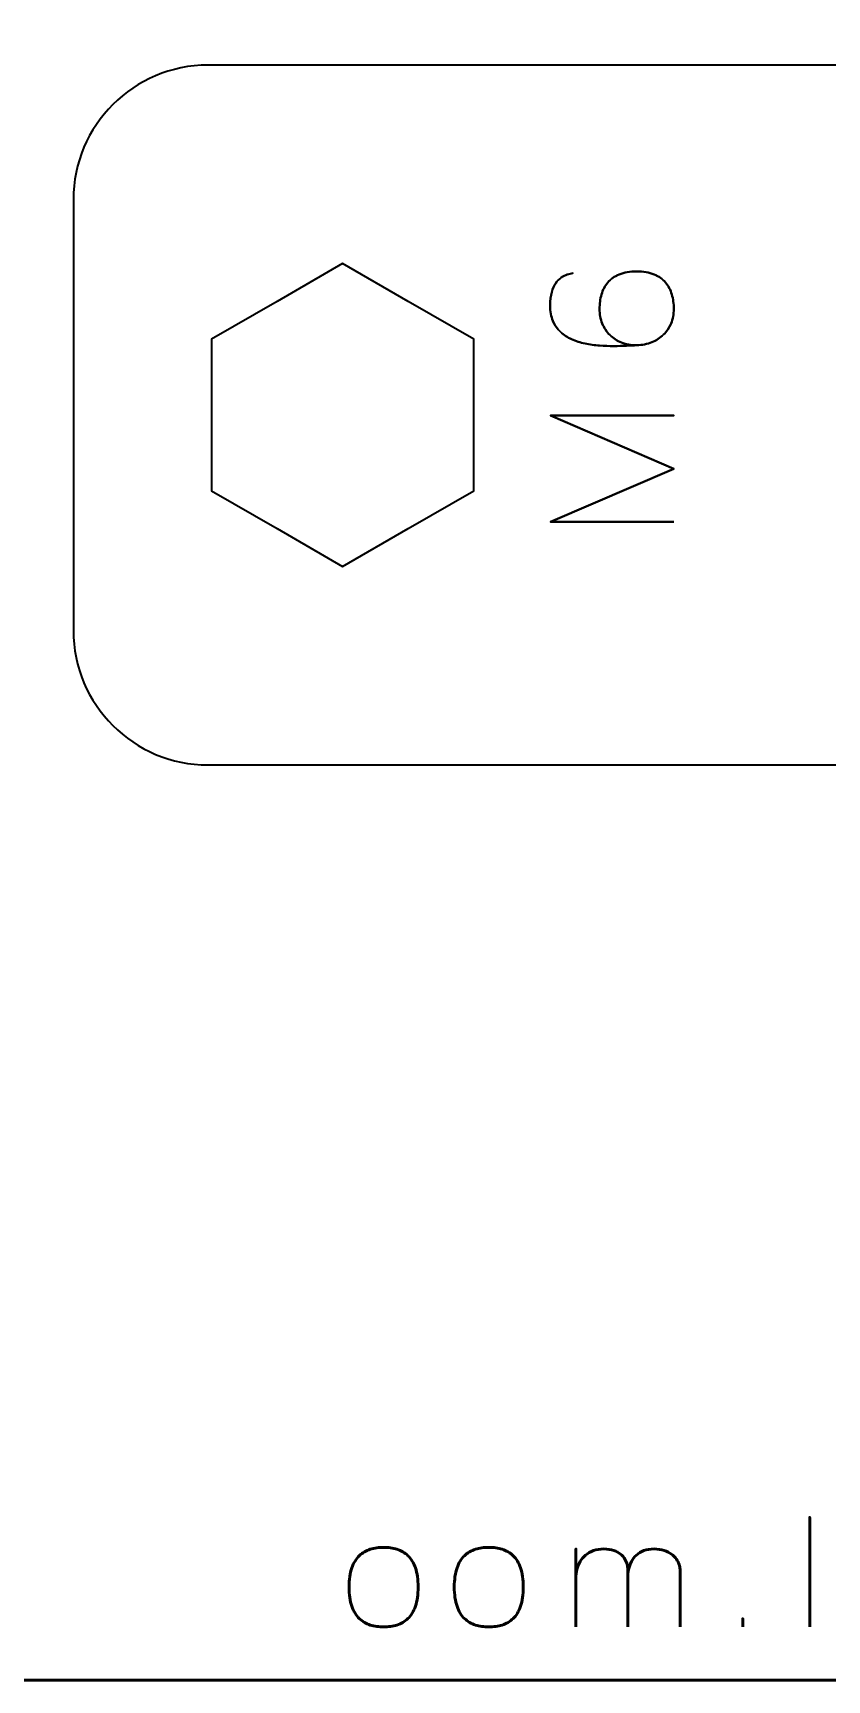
# Model space of a CAD drawing. Header units: centimetres. Extents: x -17.9 to -3.1, y -25.3 to -4.3.
# Drawn here: x -10.5 to -7.55, y -25.35 to -19.23 of the extents above; entities that cross this region are included whole.
import ezdxf

# ---------------------------------------------------------------- set-up
doc = ezdxf.new("R2010")
doc.units = ezdxf.units.CM
doc.header["$MEASUREMENT"] = 0
doc.layers.add('Layer 1', color=7, linetype='Continuous')

msp = doc.modelspace()

# ---------------------------------------------------------------- linework, layer by layer
at = {"layer": 'Layer 1', "color": 22, "lineweight": 53}
msp.add_open_spline([(-17.90003, -24.8499), (-17.90003, -24.8499), (-17.90003, -4.84994), (-17.90003, -4.84994), (-17.90003, -4.84994), (-17.90003, -4.57297), (-17.67694, -4.34998), (-17.39994, -4.34998), (-17.39994, -4.34998), (-17.39994, -4.34998), (-3.60007, -4.34998), (-3.60007, -4.34998), (-3.60007, -4.34998), (-3.32293, -4.34998), (-3.09997, -4.57297), (-3.09997, -4.84994), (-3.09997, -4.84994), (-3.09997, -4.84994), (-3.09997, -24.8499), (-3.09997, -24.8499), (-3.09997, -24.8499), (-3.09997, -25.1269), (-3.32293, -25.34999), (-3.60007, -25.34999), (-3.60007, -25.34999), (-3.60007, -25.34999), (-17.39994, -25.34999), (-17.39994, -25.34999), (-17.39994, -25.34999), (-17.67694, -25.34999), (-17.90003, -25.1269), (-17.90003, -24.8499)], degree=3, knots=[0, 0, 0, 0, 0.125, 0.125, 0.125, 0.125, 0.25, 0.25, 0.25, 0.25, 0.375, 0.375, 0.375, 0.375, 0.5, 0.5, 0.5, 0.5, 0.625, 0.625, 0.625, 0.625, 0.75, 0.75, 0.75, 0.75, 0.875, 0.875, 0.875, 0.875, 1, 1, 1, 1], dxfattribs=at)
at = {"layer": 'Layer 1', "color": 2, "lineweight": 35}
msp.add_open_spline([(-6.84994, -21.95), (-6.84994, -21.95), (-9.85, -21.95), (-9.85, -21.95), (-9.85, -21.95), (-10.12609, -21.95), (-10.35, -21.72613), (-10.35, -21.45005), (-10.35, -21.45005), (-10.35, -21.45005), (-10.35, -19.85002), (-10.35, -19.85002), (-10.35, -19.85002), (-10.35, -19.5739), (-10.12609, -19.34999), (-9.85, -19.34999), (-9.85, -19.34999), (-9.85, -19.34999), (-6.84994, -19.34999), (-6.84994, -19.34999), (-6.84994, -19.34999), (-6.84994, -19.34999), (-3.84996, -19.34999), (-3.84996, -19.34999), (-3.84996, -19.34999), (-3.57383, -19.34999), (-3.35, -19.58639), (-3.35, -19.86247), (-3.35, -19.86247), (-3.35, -19.86247), (-3.35, -20.16248), (-3.35, -20.16248), (-3.35, -20.16248), (-3.35, -20.16248), (-3.69995, -20.16248), (-3.69995, -20.16248), (-3.69995, -20.16248), (-3.69995, -20.16248), (-3.98864, -20.16248), (-3.98864, -20.16248), (-3.98864, -20.16248), (-3.98864, -20.16248), (-4.12051, -20.39997), (-4.12051, -20.39997), (-4.12051, -20.39997), (-4.12051, -20.39997), (-4.26479, -20.65002), (-4.26479, -20.65002), (-4.26479, -20.65002), (-4.26479, -20.65002), (-4.12051, -20.89999), (-4.12051, -20.89999), (-4.12051, -20.89999), (-4.12051, -20.89999), (-3.98864, -21.13752), (-3.98864, -21.13752), (-3.98864, -21.13752), (-3.98864, -21.13752), (-3.69995, -21.13752), (-3.69995, -21.13752), (-3.69995, -21.13752), (-3.69995, -21.13752), (-3.35, -21.13752), (-3.35, -21.13752), (-3.35, -21.13752), (-3.35, -21.13752), (-3.35, -21.43752), (-3.35, -21.43752), (-3.35, -21.43752), (-3.35, -21.71361), (-3.57383, -21.95), (-3.84996, -21.95), (-3.84996, -21.95), (-3.84996, -21.95), (-6.84994, -21.95), (-6.84994, -21.95)], degree=3, knots=[0, 0, 0, 0, 0.0526316, 0.0526316, 0.0526316, 0.0526316, 0.1052632, 0.1052632, 0.1052632, 0.1052632, 0.1578947, 0.1578947, 0.1578947, 0.1578947, 0.2105263, 0.2105263, 0.2105263, 0.2105263, 0.2631579, 0.2631579, 0.2631579, 0.2631579, 0.3157895, 0.3157895, 0.3157895, 0.3157895, 0.3684211, 0.3684211, 0.3684211, 0.3684211, 0.4210526, 0.4210526, 0.4210526, 0.4210526, 0.4736842, 0.4736842, 0.4736842, 0.4736842, 0.5263158, 0.5263158, 0.5263158, 0.5263158, 0.5789474, 0.5789474, 0.5789474, 0.5789474, 0.6315789, 0.6315789, 0.6315789, 0.6315789, 0.6842105, 0.6842105, 0.6842105, 0.6842105, 0.7368421, 0.7368421, 0.7368421, 0.7368421, 0.7894737, 0.7894737, 0.7894737, 0.7894737, 0.8421053, 0.8421053, 0.8421053, 0.8421053, 0.8947368, 0.8947368, 0.8947368, 0.8947368, 0.9473684, 0.9473684, 0.9473684, 0.9473684, 1, 1, 1, 1], dxfattribs=at)
at = {"layer": 'Layer 1', "color": 250, "lineweight": 35}
msp.add_open_spline([(-9.35002, -20.08709), (-9.35002, -20.08709), (-9.10625, -20.22781), (-9.10625, -20.22781), (-9.10625, -20.22781), (-9.10625, -20.22781), (-8.8625, -20.36857), (-8.8625, -20.36857), (-8.8625, -20.36857), (-8.8625, -20.36857), (-8.8625, -20.65002), (-8.8625, -20.65002), (-8.8625, -20.65002), (-8.8625, -20.65002), (-8.8625, -20.9315), (-8.8625, -20.9315), (-8.8625, -20.9315), (-8.8625, -20.9315), (-9.10625, -21.07219), (-9.10625, -21.07219), (-9.10625, -21.07219), (-9.10625, -21.07219), (-9.35002, -21.21294), (-9.35002, -21.21294), (-9.35002, -21.21294), (-9.35002, -21.21294), (-9.59379, -21.07219), (-9.59379, -21.07219), (-9.59379, -21.07219), (-9.59379, -21.07219), (-9.83749, -20.9315), (-9.83749, -20.9315), (-9.83749, -20.9315), (-9.83749, -20.9315), (-9.83749, -20.65002), (-9.83749, -20.65002), (-9.83749, -20.65002), (-9.83749, -20.65002), (-9.83749, -20.36857), (-9.83749, -20.36857), (-9.83749, -20.36857), (-9.83749, -20.36857), (-9.59379, -20.22781), (-9.59379, -20.22781), (-9.59379, -20.22781), (-9.59379, -20.22781), (-9.35002, -20.08709), (-9.35002, -20.08709)], degree=3, knots=[0, 0, 0, 0, 0.0833333, 0.0833333, 0.0833333, 0.0833333, 0.1666667, 0.1666667, 0.1666667, 0.1666667, 0.25, 0.25, 0.25, 0.25, 0.3333333, 0.3333333, 0.3333333, 0.3333333, 0.4166667, 0.4166667, 0.4166667, 0.4166667, 0.5, 0.5, 0.5, 0.5, 0.5833333, 0.5833333, 0.5833333, 0.5833333, 0.6666667, 0.6666667, 0.6666667, 0.6666667, 0.75, 0.75, 0.75, 0.75, 0.8333333, 0.8333333, 0.8333333, 0.8333333, 0.9166667, 0.9166667, 0.9166667, 0.9166667, 1, 1, 1, 1], dxfattribs=at)
at = {"layer": 'Layer 1', "color": 30, "lineweight": 35}
for points, knots in [([(-8.25829, -20.39093), (-8.27903, -20.39083), (-8.29776, -20.38744), (-8.31459, -20.38067), (-8.31459, -20.38067), (-8.33152, -20.374), (-8.34602, -20.36458), (-8.35809, -20.35241), (-8.35809, -20.35241), (-8.37026, -20.34035), (-8.37957, -20.32606), (-8.38613, -20.30976), (-8.38613, -20.30976), (-8.39269, -20.29346), (-8.39597, -20.27558), (-8.39608, -20.25631), (-8.39608, -20.25631), (-8.39619, -20.23695), (-8.39375, -20.21885), (-8.38888, -20.20202), (-8.38888, -20.20202), (-8.38412, -20.18519), (-8.37629, -20.17048), (-8.36549, -20.15768), (-8.36549, -20.15768), (-8.35481, -20.14487), (-8.34062, -20.13482), (-8.32295, -20.12762), (-8.32295, -20.12762), (-8.30528, -20.12042), (-8.28379, -20.11672), (-8.25829, -20.11661), (-8.25829, -20.11661), (-8.23278, -20.11672), (-8.2113, -20.12042), (-8.19362, -20.12762), (-8.19362, -20.12762), (-8.17595, -20.13482), (-8.16177, -20.14487), (-8.15108, -20.15768), (-8.15108, -20.15768), (-8.14028, -20.17048), (-8.13245, -20.18519), (-8.12769, -20.20202), (-8.12769, -20.20202), (-8.12282, -20.21885), (-8.12038, -20.23695), (-8.12049, -20.25631), (-8.12049, -20.25631), (-8.1206, -20.27558), (-8.12388, -20.29325), (-8.13044, -20.30944), (-8.13044, -20.30944), (-8.137, -20.32553), (-8.14631, -20.3395), (-8.15838, -20.35146), (-8.15838, -20.35146), (-8.17055, -20.36342), (-8.18505, -20.37284), (-8.20188, -20.37961), (-8.20188, -20.37961), (-8.21881, -20.38649), (-8.23754, -20.39019), (-8.25829, -20.39093), (-8.25829, -20.39093), (-8.26876, -20.39136), (-8.28125, -20.39189), (-8.29575, -20.39263), (-8.29575, -20.39263), (-8.31036, -20.39337), (-8.32623, -20.39379), (-8.34327, -20.3939), (-8.34327, -20.3939), (-8.36041, -20.394), (-8.37809, -20.39347), (-8.39619, -20.3921), (-8.39619, -20.3921), (-8.41439, -20.39083), (-8.43228, -20.38829), (-8.44984, -20.38458), (-8.44984, -20.38458), (-8.46752, -20.38088), (-8.48413, -20.37559), (-8.49969, -20.3686), (-8.49969, -20.3686), (-8.51525, -20.36162), (-8.52901, -20.35262), (-8.54097, -20.34151), (-8.54097, -20.34151), (-8.55293, -20.33029), (-8.56234, -20.31664), (-8.56922, -20.30045), (-8.56922, -20.30045), (-8.576, -20.28425), (-8.57949, -20.2651), (-8.5796, -20.24298), (-8.5796, -20.24298), (-8.57949, -20.22372), (-8.57758, -20.20742), (-8.57388, -20.19387), (-8.57388, -20.19387), (-8.57018, -20.18033), (-8.5652, -20.16921), (-8.55906, -20.16032), (-8.55906, -20.16032), (-8.55282, -20.15154), (-8.54605, -20.14455), (-8.53853, -20.13947), (-8.53853, -20.13947), (-8.53112, -20.13439), (-8.52361, -20.13058), (-8.5161, -20.12826), (-8.5161, -20.12826), (-8.50858, -20.12582), (-8.5016, -20.12423), (-8.49514, -20.1236), (-8.49514, -20.1236), (-8.5016, -20.12423), (-8.50858, -20.12582), (-8.5161, -20.12826), (-8.5161, -20.12826), (-8.52361, -20.13058), (-8.53112, -20.13439), (-8.53853, -20.13947), (-8.53853, -20.13947), (-8.54605, -20.14455), (-8.55282, -20.15154), (-8.55906, -20.16032), (-8.55906, -20.16032), (-8.5652, -20.16921), (-8.57018, -20.18033), (-8.57388, -20.19387), (-8.57388, -20.19387), (-8.57758, -20.20742), (-8.57949, -20.22372), (-8.5796, -20.24298), (-8.5796, -20.24298), (-8.57949, -20.2651), (-8.576, -20.28425), (-8.56922, -20.30045), (-8.56922, -20.30045), (-8.56234, -20.31664), (-8.55293, -20.33029), (-8.54097, -20.34151), (-8.54097, -20.34151), (-8.52901, -20.35262), (-8.51525, -20.36162), (-8.49969, -20.3686), (-8.49969, -20.3686), (-8.48413, -20.37559), (-8.46752, -20.38088), (-8.44984, -20.38458), (-8.44984, -20.38458), (-8.43228, -20.38829), (-8.41439, -20.39083), (-8.39619, -20.3921), (-8.39619, -20.3921), (-8.37809, -20.39347), (-8.36041, -20.394), (-8.34327, -20.3939), (-8.34327, -20.3939), (-8.32623, -20.39379), (-8.31036, -20.39337), (-8.29575, -20.39263), (-8.29575, -20.39263), (-8.28125, -20.39189), (-8.26876, -20.39136), (-8.25829, -20.39093), (-8.25829, -20.39093), (-8.23754, -20.39019), (-8.21881, -20.38649), (-8.20188, -20.37961), (-8.20188, -20.37961), (-8.18505, -20.37284), (-8.17055, -20.36342), (-8.15838, -20.35146), (-8.15838, -20.35146), (-8.14631, -20.3395), (-8.137, -20.32553), (-8.13044, -20.30944), (-8.13044, -20.30944), (-8.12388, -20.29325), (-8.1206, -20.27558), (-8.12049, -20.25631), (-8.12049, -20.25631), (-8.12038, -20.23695), (-8.12282, -20.21885), (-8.12769, -20.20202), (-8.12769, -20.20202), (-8.13245, -20.18519), (-8.14028, -20.17048), (-8.15108, -20.15768), (-8.15108, -20.15768), (-8.16177, -20.14487), (-8.17595, -20.13482), (-8.19362, -20.12762), (-8.19362, -20.12762), (-8.2113, -20.12042), (-8.23278, -20.11672), (-8.25829, -20.11661), (-8.25829, -20.11661), (-8.28379, -20.11672), (-8.30528, -20.12042), (-8.32295, -20.12762), (-8.32295, -20.12762), (-8.34062, -20.13482), (-8.35481, -20.14487), (-8.36549, -20.15768), (-8.36549, -20.15768), (-8.37629, -20.17048), (-8.38412, -20.18519), (-8.38888, -20.20202), (-8.38888, -20.20202), (-8.39375, -20.21885), (-8.39619, -20.23695), (-8.39608, -20.25631), (-8.39608, -20.25631), (-8.39597, -20.27558), (-8.39269, -20.29346), (-8.38613, -20.30976), (-8.38613, -20.30976), (-8.37957, -20.32606), (-8.37026, -20.34035), (-8.35809, -20.35241), (-8.35809, -20.35241), (-8.34602, -20.36458), (-8.33152, -20.374), (-8.31459, -20.38067), (-8.31459, -20.38067), (-8.29776, -20.38744), (-8.27903, -20.39083), (-8.25829, -20.39093)], [0, 0, 0, 0, 0.0172414, 0.0172414, 0.0172414, 0.0172414, 0.0344828, 0.0344828, 0.0344828, 0.0344828, 0.0517241, 0.0517241, 0.0517241, 0.0517241, 0.0689655, 0.0689655, 0.0689655, 0.0689655, 0.0862069, 0.0862069, 0.0862069, 0.0862069, 0.1034483, 0.1034483, 0.1034483, 0.1034483, 0.1206897, 0.1206897, 0.1206897, 0.1206897, 0.137931, 0.137931, 0.137931, 0.137931, 0.1551724, 0.1551724, 0.1551724, 0.1551724, 0.1724138, 0.1724138, 0.1724138, 0.1724138, 0.1896552, 0.1896552, 0.1896552, 0.1896552, 0.2068966, 0.2068966, 0.2068966, 0.2068966, 0.2241379, 0.2241379, 0.2241379, 0.2241379, 0.2413793, 0.2413793, 0.2413793, 0.2413793, 0.2586207, 0.2586207, 0.2586207, 0.2586207, 0.2758621, 0.2758621, 0.2758621, 0.2758621, 0.2931034, 0.2931034, 0.2931034, 0.2931034, 0.3103448, 0.3103448, 0.3103448, 0.3103448, 0.3275862, 0.3275862, 0.3275862, 0.3275862, 0.3448276, 0.3448276, 0.3448276, 0.3448276, 0.362069, 0.362069, 0.362069, 0.362069, 0.3793103, 0.3793103, 0.3793103, 0.3793103, 0.3965517, 0.3965517, 0.3965517, 0.3965517, 0.4137931, 0.4137931, 0.4137931, 0.4137931, 0.4310345, 0.4310345, 0.4310345, 0.4310345, 0.4482759, 0.4482759, 0.4482759, 0.4482759, 0.4655172, 0.4655172, 0.4655172, 0.4655172, 0.4827586, 0.4827586, 0.4827586, 0.4827586, 0.5, 0.5, 0.5, 0.5, 0.5172414, 0.5172414, 0.5172414, 0.5172414, 0.5344828, 0.5344828, 0.5344828, 0.5344828, 0.5517241, 0.5517241, 0.5517241, 0.5517241, 0.5689655, 0.5689655, 0.5689655, 0.5689655, 0.5862069, 0.5862069, 0.5862069, 0.5862069, 0.6034483, 0.6034483, 0.6034483, 0.6034483, 0.6206897, 0.6206897, 0.6206897, 0.6206897, 0.637931, 0.637931, 0.637931, 0.637931, 0.6551724, 0.6551724, 0.6551724, 0.6551724, 0.6724138, 0.6724138, 0.6724138, 0.6724138, 0.6896552, 0.6896552, 0.6896552, 0.6896552, 0.7068966, 0.7068966, 0.7068966, 0.7068966, 0.7241379, 0.7241379, 0.7241379, 0.7241379, 0.7413793, 0.7413793, 0.7413793, 0.7413793, 0.7586207, 0.7586207, 0.7586207, 0.7586207, 0.7758621, 0.7758621, 0.7758621, 0.7758621, 0.7931034, 0.7931034, 0.7931034, 0.7931034, 0.8103448, 0.8103448, 0.8103448, 0.8103448, 0.8275862, 0.8275862, 0.8275862, 0.8275862, 0.8448276, 0.8448276, 0.8448276, 0.8448276, 0.862069, 0.862069, 0.862069, 0.862069, 0.8793103, 0.8793103, 0.8793103, 0.8793103, 0.8965517, 0.8965517, 0.8965517, 0.8965517, 0.9137931, 0.9137931, 0.9137931, 0.9137931, 0.9310345, 0.9310345, 0.9310345, 0.9310345, 0.9482759, 0.9482759, 0.9482759, 0.9482759, 0.9655172, 0.9655172, 0.9655172, 0.9655172, 0.9827586, 0.9827586, 0.9827586, 0.9827586, 1, 1, 1, 1]), ([(-8.12049, -21.04626), (-8.12049, -21.04626), (-8.57833, -21.04626), (-8.57833, -21.04626), (-8.57833, -21.04626), (-8.57833, -21.04626), (-8.12049, -20.84941), (-8.12049, -20.84941), (-8.12049, -20.84941), (-8.12049, -20.84941), (-8.57833, -20.65192), (-8.57833, -20.65192), (-8.57833, -20.65192), (-8.57833, -20.65192), (-8.12049, -20.65192), (-8.12049, -20.65192), (-8.12049, -20.65192), (-8.12049, -20.65192), (-8.57833, -20.65192), (-8.57833, -20.65192), (-8.57833, -20.65192), (-8.57833, -20.65192), (-8.12049, -20.84941), (-8.12049, -20.84941), (-8.12049, -20.84941), (-8.12049, -20.84941), (-8.57833, -21.04626), (-8.57833, -21.04626), (-8.57833, -21.04626), (-8.57833, -21.04626), (-8.12049, -21.04626), (-8.12049, -21.04626)], [0, 0, 0, 0, 0.125, 0.125, 0.125, 0.125, 0.25, 0.25, 0.25, 0.25, 0.375, 0.375, 0.375, 0.375, 0.5, 0.5, 0.5, 0.5, 0.625, 0.625, 0.625, 0.625, 0.75, 0.75, 0.75, 0.75, 0.875, 0.875, 0.875, 0.875, 1, 1, 1, 1])]:
    msp.add_open_spline(points, degree=3, knots=knots, dxfattribs=at)
at = {"layer": 'Layer 1', "color": 30, "lineweight": 53}
for points, knots in [([(-7.61531, -25.15241), (-7.61531, -25.15241), (-7.61531, -24.74545), (-7.61531, -24.74545), (-7.61531, -24.74545), (-7.61531, -24.74545), (-7.61531, -25.15241), (-7.61531, -25.15241)], [0, 0, 0, 0, 0.5, 0.5, 0.5, 0.5, 1, 1, 1, 1]), ([(-9.198, -25.15241), (-9.18022, -25.1525), (-9.16367, -25.15025), (-9.14824, -25.14545), (-9.14824, -25.14545), (-9.13281, -25.14065), (-9.11917, -25.13265), (-9.1075, -25.12146), (-9.1075, -25.12146), (-9.09574, -25.11027), (-9.08662, -25.09512), (-9.07994, -25.07593), (-9.07994, -25.07593), (-9.07336, -25.05683), (-9.06997, -25.03303), (-9.06987, -25.00453), (-9.06987, -25.00453), (-9.06997, -24.97612), (-9.07336, -24.95241), (-9.07994, -24.93341), (-9.07994, -24.93341), (-9.08662, -24.9144), (-9.09574, -24.89926), (-9.1075, -24.88806), (-9.1075, -24.88806), (-9.11917, -24.87696), (-9.13281, -24.86897), (-9.14824, -24.86417), (-9.14824, -24.86417), (-9.16367, -24.85937), (-9.18022, -24.85711), (-9.198, -24.85721), (-9.198, -24.85721), (-9.21559, -24.85711), (-9.23215, -24.85937), (-9.24758, -24.86417), (-9.24758, -24.86417), (-9.26301, -24.86897), (-9.27655, -24.87696), (-9.28831, -24.88806), (-9.28831, -24.88806), (-9.30007, -24.89926), (-9.30929, -24.9144), (-9.31597, -24.93341), (-9.31597, -24.93341), (-9.32265, -24.95241), (-9.32604, -24.97612), (-9.32613, -25.00453), (-9.32613, -25.00453), (-9.32604, -25.03303), (-9.32265, -25.05683), (-9.31597, -25.07593), (-9.31597, -25.07593), (-9.30929, -25.09512), (-9.30007, -25.11027), (-9.28831, -25.12146), (-9.28831, -25.12146), (-9.27655, -25.13265), (-9.26301, -25.14065), (-9.24758, -25.14545), (-9.24758, -25.14545), (-9.23215, -25.15025), (-9.21559, -25.1525), (-9.198, -25.15241)], [0, 0, 0, 0, 0.0625, 0.0625, 0.0625, 0.0625, 0.125, 0.125, 0.125, 0.125, 0.1875, 0.1875, 0.1875, 0.1875, 0.25, 0.25, 0.25, 0.25, 0.3125, 0.3125, 0.3125, 0.3125, 0.375, 0.375, 0.375, 0.375, 0.4375, 0.4375, 0.4375, 0.4375, 0.5, 0.5, 0.5, 0.5, 0.5625, 0.5625, 0.5625, 0.5625, 0.625, 0.625, 0.625, 0.625, 0.6875, 0.6875, 0.6875, 0.6875, 0.75, 0.75, 0.75, 0.75, 0.8125, 0.8125, 0.8125, 0.8125, 0.875, 0.875, 0.875, 0.875, 0.9375, 0.9375, 0.9375, 0.9375, 1, 1, 1, 1]), ([(-9.198, -25.15241), (-9.18022, -25.1525), (-9.16367, -25.15025), (-9.14824, -25.14545), (-9.14824, -25.14545), (-9.13281, -25.14065), (-9.11917, -25.13265), (-9.1075, -25.12146), (-9.1075, -25.12146), (-9.09574, -25.11027), (-9.08662, -25.09512), (-9.07994, -25.07593), (-9.07994, -25.07593), (-9.07336, -25.05683), (-9.06997, -25.03303), (-9.06987, -25.00453), (-9.06987, -25.00453), (-9.06997, -24.97612), (-9.07336, -24.95241), (-9.07994, -24.93341), (-9.07994, -24.93341), (-9.08662, -24.9144), (-9.09574, -24.89926), (-9.1075, -24.88806), (-9.1075, -24.88806), (-9.11917, -24.87696), (-9.13281, -24.86897), (-9.14824, -24.86417), (-9.14824, -24.86417), (-9.16367, -24.85937), (-9.18022, -24.85711), (-9.198, -24.85721), (-9.198, -24.85721), (-9.21559, -24.85711), (-9.23215, -24.85937), (-9.24758, -24.86417), (-9.24758, -24.86417), (-9.26301, -24.86897), (-9.27655, -24.87696), (-9.28831, -24.88806), (-9.28831, -24.88806), (-9.30007, -24.89926), (-9.30929, -24.9144), (-9.31597, -24.93341), (-9.31597, -24.93341), (-9.32265, -24.95241), (-9.32604, -24.97612), (-9.32613, -25.00453), (-9.32613, -25.00453), (-9.32604, -25.03303), (-9.32265, -25.05683), (-9.31597, -25.07593), (-9.31597, -25.07593), (-9.30929, -25.09512), (-9.30007, -25.11027), (-9.28831, -25.12146), (-9.28831, -25.12146), (-9.27655, -25.13265), (-9.26301, -25.14065), (-9.24758, -25.14545), (-9.24758, -25.14545), (-9.23215, -25.15025), (-9.21559, -25.1525), (-9.198, -25.15241)], [0, 0, 0, 0, 0.0625, 0.0625, 0.0625, 0.0625, 0.125, 0.125, 0.125, 0.125, 0.1875, 0.1875, 0.1875, 0.1875, 0.25, 0.25, 0.25, 0.25, 0.3125, 0.3125, 0.3125, 0.3125, 0.375, 0.375, 0.375, 0.375, 0.4375, 0.4375, 0.4375, 0.4375, 0.5, 0.5, 0.5, 0.5, 0.5625, 0.5625, 0.5625, 0.5625, 0.625, 0.625, 0.625, 0.625, 0.6875, 0.6875, 0.6875, 0.6875, 0.75, 0.75, 0.75, 0.75, 0.8125, 0.8125, 0.8125, 0.8125, 0.875, 0.875, 0.875, 0.875, 0.9375, 0.9375, 0.9375, 0.9375, 1, 1, 1, 1]), ([(-8.80741, -25.15241), (-8.78963, -25.1525), (-8.77308, -25.15025), (-8.75765, -25.14545), (-8.75765, -25.14545), (-8.74222, -25.14065), (-8.72858, -25.13265), (-8.71691, -25.12146), (-8.71691, -25.12146), (-8.70515, -25.11027), (-8.69603, -25.09512), (-8.68935, -25.07593), (-8.68935, -25.07593), (-8.68277, -25.05683), (-8.67938, -25.03303), (-8.67928, -25.00453), (-8.67928, -25.00453), (-8.67938, -24.97612), (-8.68277, -24.95241), (-8.68935, -24.93341), (-8.68935, -24.93341), (-8.69603, -24.9144), (-8.70515, -24.89926), (-8.71691, -24.88806), (-8.71691, -24.88806), (-8.72858, -24.87696), (-8.74222, -24.86897), (-8.75765, -24.86417), (-8.75765, -24.86417), (-8.77308, -24.85937), (-8.78963, -24.85711), (-8.80741, -24.85721), (-8.80741, -24.85721), (-8.825, -24.85711), (-8.84156, -24.85937), (-8.85699, -24.86417), (-8.85699, -24.86417), (-8.87242, -24.86897), (-8.88596, -24.87696), (-8.89772, -24.88806), (-8.89772, -24.88806), (-8.90948, -24.89926), (-8.9187, -24.9144), (-8.92538, -24.93341), (-8.92538, -24.93341), (-8.93206, -24.95241), (-8.93545, -24.97612), (-8.93554, -25.00453), (-8.93554, -25.00453), (-8.93545, -25.03303), (-8.93206, -25.05683), (-8.92538, -25.07593), (-8.92538, -25.07593), (-8.9187, -25.09512), (-8.90948, -25.11027), (-8.89772, -25.12146), (-8.89772, -25.12146), (-8.88596, -25.13265), (-8.87242, -25.14065), (-8.85699, -25.14545), (-8.85699, -25.14545), (-8.84156, -25.15025), (-8.825, -25.1525), (-8.80741, -25.15241)], [0, 0, 0, 0, 0.0625, 0.0625, 0.0625, 0.0625, 0.125, 0.125, 0.125, 0.125, 0.1875, 0.1875, 0.1875, 0.1875, 0.25, 0.25, 0.25, 0.25, 0.3125, 0.3125, 0.3125, 0.3125, 0.375, 0.375, 0.375, 0.375, 0.4375, 0.4375, 0.4375, 0.4375, 0.5, 0.5, 0.5, 0.5, 0.5625, 0.5625, 0.5625, 0.5625, 0.625, 0.625, 0.625, 0.625, 0.6875, 0.6875, 0.6875, 0.6875, 0.75, 0.75, 0.75, 0.75, 0.8125, 0.8125, 0.8125, 0.8125, 0.875, 0.875, 0.875, 0.875, 0.9375, 0.9375, 0.9375, 0.9375, 1, 1, 1, 1]), ([(-8.80741, -25.15241), (-8.78963, -25.1525), (-8.77308, -25.15025), (-8.75765, -25.14545), (-8.75765, -25.14545), (-8.74222, -25.14065), (-8.72858, -25.13265), (-8.71691, -25.12146), (-8.71691, -25.12146), (-8.70515, -25.11027), (-8.69603, -25.09512), (-8.68935, -25.07593), (-8.68935, -25.07593), (-8.68277, -25.05683), (-8.67938, -25.03303), (-8.67928, -25.00453), (-8.67928, -25.00453), (-8.67938, -24.97612), (-8.68277, -24.95241), (-8.68935, -24.93341), (-8.68935, -24.93341), (-8.69603, -24.9144), (-8.70515, -24.89926), (-8.71691, -24.88806), (-8.71691, -24.88806), (-8.72858, -24.87696), (-8.74222, -24.86897), (-8.75765, -24.86417), (-8.75765, -24.86417), (-8.77308, -24.85937), (-8.78963, -24.85711), (-8.80741, -24.85721), (-8.80741, -24.85721), (-8.825, -24.85711), (-8.84156, -24.85937), (-8.85699, -24.86417), (-8.85699, -24.86417), (-8.87242, -24.86897), (-8.88596, -24.87696), (-8.89772, -24.88806), (-8.89772, -24.88806), (-8.90948, -24.89926), (-8.9187, -24.9144), (-8.92538, -24.93341), (-8.92538, -24.93341), (-8.93206, -24.95241), (-8.93545, -24.97612), (-8.93554, -25.00453), (-8.93554, -25.00453), (-8.93545, -25.03303), (-8.93206, -25.05683), (-8.92538, -25.07593), (-8.92538, -25.07593), (-8.9187, -25.09512), (-8.90948, -25.11027), (-8.89772, -25.12146), (-8.89772, -25.12146), (-8.88596, -25.13265), (-8.87242, -25.14065), (-8.85699, -25.14545), (-8.85699, -25.14545), (-8.84156, -25.15025), (-8.825, -25.1525), (-8.80741, -25.15241)], [0, 0, 0, 0, 0.0625, 0.0625, 0.0625, 0.0625, 0.125, 0.125, 0.125, 0.125, 0.1875, 0.1875, 0.1875, 0.1875, 0.25, 0.25, 0.25, 0.25, 0.3125, 0.3125, 0.3125, 0.3125, 0.375, 0.375, 0.375, 0.375, 0.4375, 0.4375, 0.4375, 0.4375, 0.5, 0.5, 0.5, 0.5, 0.5625, 0.5625, 0.5625, 0.5625, 0.625, 0.625, 0.625, 0.625, 0.6875, 0.6875, 0.6875, 0.6875, 0.75, 0.75, 0.75, 0.75, 0.8125, 0.8125, 0.8125, 0.8125, 0.875, 0.875, 0.875, 0.875, 0.9375, 0.9375, 0.9375, 0.9375, 1, 1, 1, 1]), ([(-8.29152, -25.15241), (-8.29152, -25.15232), (-8.29152, -25.14959), (-8.29152, -25.14423), (-8.29152, -25.14423), (-8.29152, -25.13896), (-8.29152, -25.13171), (-8.29152, -25.12259), (-8.29152, -25.12259), (-8.29152, -25.11337), (-8.29152, -25.10302), (-8.29152, -25.09136), (-8.29152, -25.09136), (-8.29152, -25.07979), (-8.29152, -25.06765), (-8.29152, -25.05486), (-8.29152, -25.05486), (-8.29152, -25.04216), (-8.29152, -25.02964), (-8.29152, -25.01723), (-8.29152, -25.01723), (-8.29152, -25.00481), (-8.29152, -24.99314), (-8.29152, -24.98242), (-8.29152, -24.98242), (-8.29152, -24.9716), (-8.29152, -24.96238), (-8.29152, -24.95457), (-8.29152, -24.95457), (-8.29152, -24.94686), (-8.29152, -24.94131), (-8.29152, -24.93792), (-8.29152, -24.93792), (-8.29142, -24.93265), (-8.29227, -24.92673), (-8.29387, -24.92024), (-8.29387, -24.92024), (-8.29547, -24.91365), (-8.2982, -24.90707), (-8.30205, -24.90048), (-8.30205, -24.90048), (-8.30591, -24.8938), (-8.31127, -24.88769), (-8.31795, -24.88204), (-8.31795, -24.88204), (-8.32472, -24.8764), (-8.33319, -24.87188), (-8.34335, -24.8684), (-8.34335, -24.8684), (-8.35361, -24.86492), (-8.36583, -24.86304), (-8.38013, -24.86285), (-8.38013, -24.86285), (-8.39443, -24.86285), (-8.40723, -24.86483), (-8.41842, -24.86878), (-8.41842, -24.86878), (-8.42971, -24.87282), (-8.4394, -24.87837), (-8.44768, -24.88543), (-8.44768, -24.88543), (-8.45586, -24.89249), (-8.46273, -24.90058), (-8.46809, -24.90979), (-8.46809, -24.90979), (-8.47345, -24.91892), (-8.47741, -24.92861), (-8.48004, -24.93896), (-8.48004, -24.93896), (-8.48267, -24.94921), (-8.48399, -24.95965), (-8.48399, -24.9701), (-8.48399, -24.9701), (-8.48399, -24.95965), (-8.48267, -24.94921), (-8.48004, -24.93896), (-8.48004, -24.93896), (-8.47741, -24.92861), (-8.47345, -24.91892), (-8.46809, -24.90979), (-8.46809, -24.90979), (-8.46273, -24.90058), (-8.45586, -24.89249), (-8.44768, -24.88543), (-8.44768, -24.88543), (-8.4394, -24.87837), (-8.42971, -24.87282), (-8.41842, -24.86878), (-8.41842, -24.86878), (-8.40723, -24.86483), (-8.39443, -24.86285), (-8.38013, -24.86285), (-8.38013, -24.86285), (-8.36583, -24.86304), (-8.35361, -24.86492), (-8.34335, -24.8684), (-8.34335, -24.8684), (-8.33319, -24.87188), (-8.32472, -24.8764), (-8.31795, -24.88204), (-8.31795, -24.88204), (-8.31127, -24.88769), (-8.30591, -24.8938), (-8.30205, -24.90048), (-8.30205, -24.90048), (-8.2982, -24.90707), (-8.29547, -24.91365), (-8.29387, -24.92024), (-8.29387, -24.92024), (-8.29227, -24.92673), (-8.29142, -24.93265), (-8.29152, -24.93792), (-8.29152, -24.93792), (-8.29152, -24.94131), (-8.29152, -24.94686), (-8.29152, -24.95457), (-8.29152, -24.95457), (-8.29152, -24.96238), (-8.29152, -24.9716), (-8.29152, -24.98242), (-8.29152, -24.98242), (-8.29152, -24.99314), (-8.29152, -25.00481), (-8.29152, -25.01723), (-8.29152, -25.01723), (-8.29152, -25.02964), (-8.29152, -25.04216), (-8.29152, -25.05486), (-8.29152, -25.05486), (-8.29152, -25.06765), (-8.29152, -25.07979), (-8.29152, -25.09136), (-8.29152, -25.09136), (-8.29152, -25.10302), (-8.29152, -25.11337), (-8.29152, -25.12259), (-8.29152, -25.12259), (-8.29152, -25.13171), (-8.29152, -25.13896), (-8.29152, -25.14423), (-8.29152, -25.14423), (-8.29152, -25.14959), (-8.29152, -25.15232), (-8.29152, -25.15241)], [0, 0, 0, 0, 0.0277778, 0.0277778, 0.0277778, 0.0277778, 0.0555556, 0.0555556, 0.0555556, 0.0555556, 0.0833333, 0.0833333, 0.0833333, 0.0833333, 0.1111111, 0.1111111, 0.1111111, 0.1111111, 0.1388889, 0.1388889, 0.1388889, 0.1388889, 0.1666667, 0.1666667, 0.1666667, 0.1666667, 0.1944444, 0.1944444, 0.1944444, 0.1944444, 0.2222222, 0.2222222, 0.2222222, 0.2222222, 0.25, 0.25, 0.25, 0.25, 0.2777778, 0.2777778, 0.2777778, 0.2777778, 0.3055556, 0.3055556, 0.3055556, 0.3055556, 0.3333333, 0.3333333, 0.3333333, 0.3333333, 0.3611111, 0.3611111, 0.3611111, 0.3611111, 0.3888889, 0.3888889, 0.3888889, 0.3888889, 0.4166667, 0.4166667, 0.4166667, 0.4166667, 0.4444444, 0.4444444, 0.4444444, 0.4444444, 0.4722222, 0.4722222, 0.4722222, 0.4722222, 0.5, 0.5, 0.5, 0.5, 0.5277778, 0.5277778, 0.5277778, 0.5277778, 0.5555556, 0.5555556, 0.5555556, 0.5555556, 0.5833333, 0.5833333, 0.5833333, 0.5833333, 0.6111111, 0.6111111, 0.6111111, 0.6111111, 0.6388889, 0.6388889, 0.6388889, 0.6388889, 0.6666667, 0.6666667, 0.6666667, 0.6666667, 0.6944444, 0.6944444, 0.6944444, 0.6944444, 0.7222222, 0.7222222, 0.7222222, 0.7222222, 0.75, 0.75, 0.75, 0.75, 0.7777778, 0.7777778, 0.7777778, 0.7777778, 0.8055556, 0.8055556, 0.8055556, 0.8055556, 0.8333333, 0.8333333, 0.8333333, 0.8333333, 0.8611111, 0.8611111, 0.8611111, 0.8611111, 0.8888889, 0.8888889, 0.8888889, 0.8888889, 0.9166667, 0.9166667, 0.9166667, 0.9166667, 0.9444444, 0.9444444, 0.9444444, 0.9444444, 0.9722222, 0.9722222, 0.9722222, 0.9722222, 1, 1, 1, 1]), ([(-8.48399, -25.15241), (-8.48399, -25.15241), (-8.48399, -24.86285), (-8.48399, -24.86285), (-8.48399, -24.86285), (-8.48399, -24.86285), (-8.48399, -25.15241), (-8.48399, -25.15241)], [0, 0, 0, 0, 0.5, 0.5, 0.5, 0.5, 1, 1, 1, 1]), ([(-8.09735, -25.15241), (-8.09735, -25.15232), (-8.09735, -25.14959), (-8.09735, -25.14423), (-8.09735, -25.14423), (-8.09735, -25.13896), (-8.09735, -25.13171), (-8.09735, -25.12259), (-8.09735, -25.12259), (-8.09735, -25.11337), (-8.09735, -25.10302), (-8.09735, -25.09136), (-8.09735, -25.09136), (-8.09735, -25.07979), (-8.09735, -25.06765), (-8.09735, -25.05486), (-8.09735, -25.05486), (-8.09735, -25.04216), (-8.09735, -25.02964), (-8.09735, -25.01723), (-8.09735, -25.01723), (-8.09735, -25.00481), (-8.09735, -24.99314), (-8.09735, -24.98242), (-8.09735, -24.98242), (-8.09735, -24.9716), (-8.09735, -24.96238), (-8.09735, -24.95457), (-8.09735, -24.95457), (-8.09735, -24.94686), (-8.09735, -24.94131), (-8.09735, -24.93792), (-8.09735, -24.93792), (-8.09735, -24.93265), (-8.09838, -24.92673), (-8.10055, -24.92024), (-8.10055, -24.92024), (-8.10262, -24.91365), (-8.106, -24.90707), (-8.11071, -24.90048), (-8.11071, -24.90048), (-8.11532, -24.8938), (-8.12143, -24.88769), (-8.12896, -24.88204), (-8.12896, -24.88204), (-8.13648, -24.8764), (-8.14561, -24.87188), (-8.15633, -24.8684), (-8.15633, -24.8684), (-8.16706, -24.86492), (-8.17957, -24.86304), (-8.19387, -24.86285), (-8.19387, -24.86285), (-8.20817, -24.86285), (-8.22077, -24.86483), (-8.23159, -24.86878), (-8.23159, -24.86878), (-8.24232, -24.87282), (-8.25154, -24.87837), (-8.25925, -24.88543), (-8.25925, -24.88543), (-8.26687, -24.89249), (-8.27298, -24.90058), (-8.27778, -24.90979), (-8.27778, -24.90979), (-8.28258, -24.91892), (-8.28606, -24.92861), (-8.28822, -24.93896), (-8.28822, -24.93896), (-8.29048, -24.94921), (-8.29152, -24.95965), (-8.29152, -24.9701), (-8.29152, -24.9701), (-8.29152, -24.95965), (-8.29048, -24.94921), (-8.28822, -24.93896), (-8.28822, -24.93896), (-8.28606, -24.92861), (-8.28258, -24.91892), (-8.27778, -24.90979), (-8.27778, -24.90979), (-8.27298, -24.90058), (-8.26687, -24.89249), (-8.25925, -24.88543), (-8.25925, -24.88543), (-8.25154, -24.87837), (-8.24232, -24.87282), (-8.23159, -24.86878), (-8.23159, -24.86878), (-8.22077, -24.86483), (-8.20817, -24.86285), (-8.19387, -24.86285), (-8.19387, -24.86285), (-8.17957, -24.86304), (-8.16706, -24.86492), (-8.15633, -24.8684), (-8.15633, -24.8684), (-8.14561, -24.87188), (-8.13648, -24.8764), (-8.12896, -24.88204), (-8.12896, -24.88204), (-8.12143, -24.88769), (-8.11532, -24.8938), (-8.11071, -24.90048), (-8.11071, -24.90048), (-8.106, -24.90707), (-8.10262, -24.91365), (-8.10055, -24.92024), (-8.10055, -24.92024), (-8.09838, -24.92673), (-8.09735, -24.93265), (-8.09735, -24.93792), (-8.09735, -24.93792), (-8.09735, -24.94131), (-8.09735, -24.94686), (-8.09735, -24.95457), (-8.09735, -24.95457), (-8.09735, -24.96238), (-8.09735, -24.9716), (-8.09735, -24.98242), (-8.09735, -24.98242), (-8.09735, -24.99314), (-8.09735, -25.00481), (-8.09735, -25.01723), (-8.09735, -25.01723), (-8.09735, -25.02964), (-8.09735, -25.04216), (-8.09735, -25.05486), (-8.09735, -25.05486), (-8.09735, -25.06765), (-8.09735, -25.07979), (-8.09735, -25.09136), (-8.09735, -25.09136), (-8.09735, -25.10302), (-8.09735, -25.11337), (-8.09735, -25.12259), (-8.09735, -25.12259), (-8.09735, -25.13171), (-8.09735, -25.13896), (-8.09735, -25.14423), (-8.09735, -25.14423), (-8.09735, -25.14959), (-8.09735, -25.15232), (-8.09735, -25.15241)], [0, 0, 0, 0, 0.0277778, 0.0277778, 0.0277778, 0.0277778, 0.0555556, 0.0555556, 0.0555556, 0.0555556, 0.0833333, 0.0833333, 0.0833333, 0.0833333, 0.1111111, 0.1111111, 0.1111111, 0.1111111, 0.1388889, 0.1388889, 0.1388889, 0.1388889, 0.1666667, 0.1666667, 0.1666667, 0.1666667, 0.1944444, 0.1944444, 0.1944444, 0.1944444, 0.2222222, 0.2222222, 0.2222222, 0.2222222, 0.25, 0.25, 0.25, 0.25, 0.2777778, 0.2777778, 0.2777778, 0.2777778, 0.3055556, 0.3055556, 0.3055556, 0.3055556, 0.3333333, 0.3333333, 0.3333333, 0.3333333, 0.3611111, 0.3611111, 0.3611111, 0.3611111, 0.3888889, 0.3888889, 0.3888889, 0.3888889, 0.4166667, 0.4166667, 0.4166667, 0.4166667, 0.4444444, 0.4444444, 0.4444444, 0.4444444, 0.4722222, 0.4722222, 0.4722222, 0.4722222, 0.5, 0.5, 0.5, 0.5, 0.5277778, 0.5277778, 0.5277778, 0.5277778, 0.5555556, 0.5555556, 0.5555556, 0.5555556, 0.5833333, 0.5833333, 0.5833333, 0.5833333, 0.6111111, 0.6111111, 0.6111111, 0.6111111, 0.6388889, 0.6388889, 0.6388889, 0.6388889, 0.6666667, 0.6666667, 0.6666667, 0.6666667, 0.6944444, 0.6944444, 0.6944444, 0.6944444, 0.7222222, 0.7222222, 0.7222222, 0.7222222, 0.75, 0.75, 0.75, 0.75, 0.7777778, 0.7777778, 0.7777778, 0.7777778, 0.8055556, 0.8055556, 0.8055556, 0.8055556, 0.8333333, 0.8333333, 0.8333333, 0.8333333, 0.8611111, 0.8611111, 0.8611111, 0.8611111, 0.8888889, 0.8888889, 0.8888889, 0.8888889, 0.9166667, 0.9166667, 0.9166667, 0.9166667, 0.9444444, 0.9444444, 0.9444444, 0.9444444, 0.9722222, 0.9722222, 0.9722222, 0.9722222, 1, 1, 1, 1]), ([(-7.86423, -25.15241), (-7.86423, -25.15241), (-7.86423, -25.12137), (-7.86423, -25.12137), (-7.86423, -25.12137), (-7.86423, -25.12137), (-7.86423, -25.15241), (-7.86423, -25.15241)], [0, 0, 0, 0, 0.5, 0.5, 0.5, 0.5, 1, 1, 1, 1])]:
    msp.add_open_spline(points, degree=3, knots=knots, dxfattribs=at)

doc.saveas('drawing.dxf')
